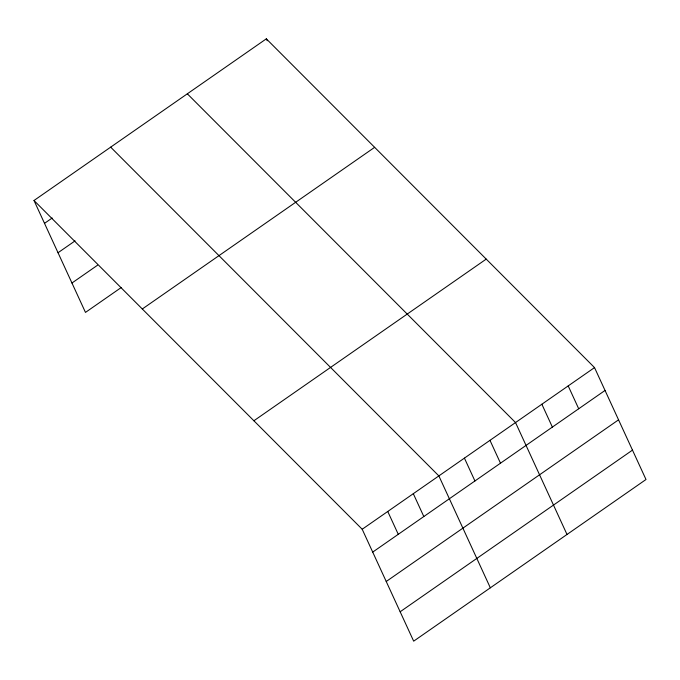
<?xml version="1.0" encoding="UTF-8"?>
<svg xmlns="http://www.w3.org/2000/svg" width="680" height="680" viewBox="0 0 680 680"><rect width="100%" height="100%" fill="white"/><g stroke="black" fill="none" stroke-linecap="round" stroke-linejoin="round"><path stroke-width="1.02" d="M34 200.498L266.33 38.836L594.524 367.591L646 479.502L413.67 641.163L362.202 529.252L34 200.498L85.476 312.409L121.252 287.512M44.514 223.346L52.181 218.017M58.029 252.739L75.064 240.881M71.953 283.016L97.512 265.234M142.307 308.983L374.637 147.331M253.895 420.758L486.225 259.106M362.202 529.252L594.524 367.591M372.708 552.101L605.038 390.447M386.223 581.494L618.553 419.832M400.154 611.77L632.485 450.117M187.34 93.806L515.534 422.56L567.01 534.463M110.67 147.152L438.863 475.906L490.339 587.817M568.2 385.917L578.706 408.765M541.866 404.234L552.373 427.091M489.983 440.342L500.488 463.19M464.423 458.125L474.938 480.973M266.33 38.836L267.206 40.74M413.312 493.688L423.819 516.537M387.753 511.471L398.267 534.318"/></g></svg>
